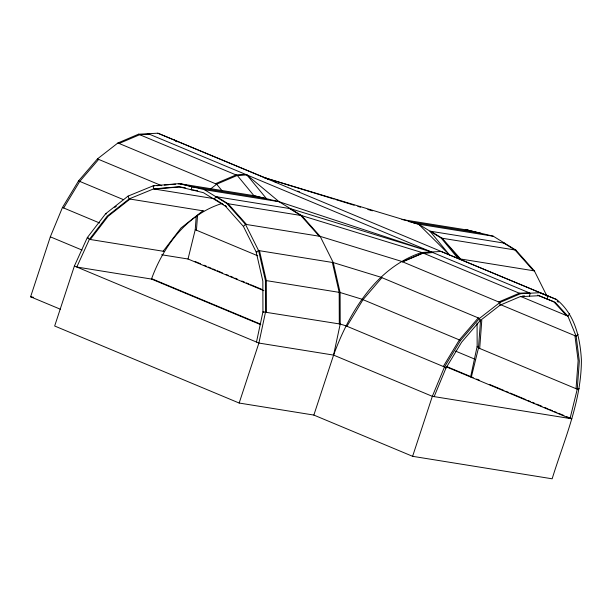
<?xml version="1.0" encoding="UTF-8"?>
<svg xmlns="http://www.w3.org/2000/svg" width="612" height="612" viewBox="0 0 612 612"><rect width="100%" height="100%" fill="white"/><g stroke="black" fill="none" stroke-linecap="round" stroke-linejoin="round"><path stroke-width="0.92" d="M263.864 290.677L188.029 259.014L195.236 229.691L196.207 216.587M196.437 230.188L197.554 215.217M480.573 319.892L478.492 347.96L471.286 377.29L473.107 377.581L446.041 366.282M479.693 348.465L481.782 320.39M576.045 388.697L578.126 360.621L574.943 335.713M215.332 199.581L214.422 199.435L215.699 196.62L290.386 208.654L431.437 251.976L279.095 201.715L253.926 195.656L179.247 183.623L153.222 185.803L128.115 196.085L105.631 213.749L87.309 237.601L74.389 266.021L54.667 326.005L239.17 403.04L313.857 415.074L412.61 456.315L552.146 478.798C564.188 439.852 581.454 401.373 581.4 359.879C580.099 337.533 574.844 314.3 556.637 299.536L441.107 251.478L421.767 252.481L301.678 215.6L279.095 201.715L246.934 174.94L237.265 175.437L216.663 184.204L210.819 188.756M256.482 342.054L262.946 311.822L262.839 281.099L256.176 251.968L243.415 226.417L225.423 206.198L203.421 192.673L178.918 186.782L153.574 188.909L129.117 198.915L107.222 216.12L89.383 239.353L76.798 267.031L151.485 279.064L260.704 324.666M313.857 415.074L333.578 355.098L340.211 324.054L340.104 292.505L333.265 262.594L320.16 236.362L301.678 215.6M529.457 296.2L530.191 293.209L148.18 133.707M60.58 309.32L30.6 296.805L50.322 236.821L62.47 207.476L78.55 180.9L97.461 158.898L117.909 142.971L138.511 134.204L157.85 133.202L269.295 179.561M239.17 403.04L258.891 343.057L265.524 312.021L265.417 280.464L258.578 250.56L245.473 224.329L226.998 203.559L204.408 189.674L179.247 183.623M412.61 456.315L432.332 396.331L444.48 366.986L460.561 340.402L479.471 318.401L499.92 302.481L520.521 293.714L539.861 292.712L556.637 299.536M74.389 266.021L258.891 343.057L333.578 355.098C349.2 312.38 376.189 267.421 421.767 252.481L520.521 293.714M434.153 396.622L445.987 368.042L461.647 342.162L480.06 320.734L499.981 305.22L520.039 296.69L538.874 295.711L555.206 302.359L567.921 316.175L576.152 336.218L579.327 361.126L577.246 389.201L570.04 418.524L446.691 367.016M547.044 299.031L548.245 296.124L157.85 133.202M151.485 279.064C163.481 245.84 187.218 214.185 222.141 203.444M63.679 207.981L79.751 181.397L98.662 159.395M346.935 326.25L363.008 299.673L381.919 277.672M443.279 366.481L459.36 339.905L478.263 317.903M569.688 313.719L567.921 316.175L520.636 296.43M90.293 239.499L108.133 216.266L130.035 199.061M163.152 251.241L180.999 228.008L202.893 210.803M243.415 226.417L245.473 224.329L320.16 236.362L401.166 261.24L499.92 302.481L499.981 305.22M578.133 334.305L576.152 336.218L500.494 304.631M114.788 207.422L116.288 206.244M119.11 143.468L139.712 134.709L149.382 134.204M215.462 183.699L236.056 174.94L245.733 174.435M402.367 261.745L422.969 252.986L432.638 252.481M402.597 261.844L423.198 253.077L432.868 252.572M498.719 301.976L519.313 293.209L528.99 292.712M579.258 388.704L577.246 389.201L478.492 347.96L477.161 346.346L477.077 323.067M156.924 185.719L161.568 185.329M164.353 185.092L169.004 184.702M170.863 184.549L175.506 184.158M178.299 183.921L180.157 183.768L192.734 186.798M154.484 189.054L179.829 186.928L185.428 187.83M465.204 230.158L467.063 230.005L479.64 233.034M465.357 230.41L468.142 230.181L493.31 236.232L515.901 250.117L534.375 270.887L547.059 296.269M522.602 295.986L524.484 295.894M401.923 219.509L468.142 230.181M408.839 221.62L480.726 233.21M204.408 189.674L279.095 201.715M413.23 222.898L418.623 224.199L493.31 236.232M192.076 189.873L191.166 189.728L191.824 186.652L266.511 198.686L246.934 174.94M193.01 190.026L197.684 190.776M154.132 185.956L153.222 185.803L153.574 188.909L214.269 198.686M504.602 243.178L429.922 231.145L449.491 254.89L418.623 224.199L264.988 177.847L334.152 199.091M226.998 203.559L300.767 215.447L319.25 236.217M515.901 250.117L441.214 238.083L418.623 224.199M203.804 210.949L129.117 198.915L128.115 196.085M534.375 270.887L459.688 258.845L441.214 238.083L457.875 258.302M105.631 213.749L106.542 213.894M257.086 252.113L256.176 251.968L258.578 250.56L333.265 262.594L380.718 277.167L479.471 318.401L480.06 320.734M88.22 237.754L87.309 237.601L89.383 239.353L164.062 251.387M161.606 254.76L188.029 259.014M265.417 280.464L340.104 292.505L361.807 299.169L460.561 340.402M263.856 311.967L262.946 311.822L340.211 324.054L345.726 325.752L444.48 366.986L445.987 368.042M478.071 346.491L477.161 346.346L470.704 376.579L471.286 377.29M30.6 296.805L33.431 297.256M253.016 195.511L265.6 198.54M335.973 199.65L354.172 205.242M357.813 206.359L360.545 207.193M367.82 209.434L372.371 210.826M274.283 181.542L276.104 182.101M297.585 191.143L299.413 191.701M263.558 177.25L269.425 179.637M537.673 295.122L553.776 301.754L566.49 315.57M138.511 134.204L237.265 175.437L253.926 195.656M117.909 142.971L216.663 184.204L221.988 190.661M97.461 158.898L161.729 185.727M78.55 180.9L123.547 199.688M195.236 229.691L257.751 255.793M455.542 351.097L474.92 359.19M195.144 261.515L200.438 263.726M203.964 265.203L206.604 266.304M208.371 267.039L211.018 268.148M212.777 268.882L215.424 269.984M217.183 270.718L222.477 272.929M226.004 274.406L228.651 275.507M230.41 276.242L233.057 277.351M234.824 278.085L237.464 279.187M241.878 281.03L244.517 282.132M246.284 282.874L248.931 283.976M250.69 284.71L262.158 289.499M476.633 379.058L479.28 380.159M489.86 384.581L503.974 390.471M505.734 391.206L508.381 392.307M510.14 393.042L526.014 399.674M527.781 400.409L530.42 401.51M532.188 402.252L534.834 403.354M536.594 404.088L541.888 406.299M544.527 407.401L548.054 408.877M549.821 409.612L552.468 410.721M554.227 411.455L556.874 412.557M558.641 413.291L563.927 415.502M566.574 416.611L571.868 418.815L432.332 396.331L333.578 355.098M62.47 207.476L99.588 222.975M151.776 278.72L260.72 324.207M50.322 236.821L82.062 250.078M503.691 243.033L514.99 249.971L533.465 270.733M430.833 231.29L442.124 238.229L460.599 258.991M289.476 208.508L300.767 215.447M216.786 196.796L228.077 203.735L246.56 224.497M215.508 199.611L223.365 204.439M224.933 205.403L226.501 206.374M557.065 300.966L558.305 302.313M175.828 140.53L177.067 141.877M174.619 140.026L175.866 141.38M332.354 262.449L339.193 292.36L339.3 323.909M259.488 250.706L266.327 280.617L266.434 312.166"/></g></svg>
